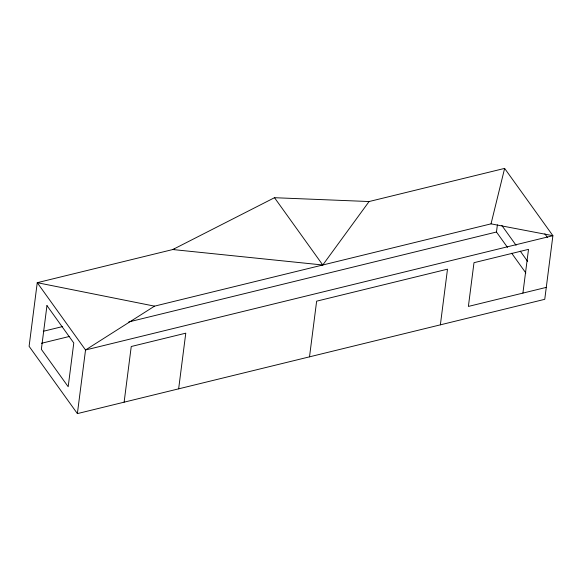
<?xml version="1.0" encoding="UTF-8"?>
<svg xmlns="http://www.w3.org/2000/svg" width="582" height="582" viewBox="0 0 582 582"><rect width="100%" height="100%" fill="white"/><g stroke="black" fill="none" stroke-linecap="round" stroke-linejoin="round"><path stroke-width="0.87" d="M369.083 201.539L322.777 264.999L172.789 249.54L274.5 197.705L369.083 201.539L504.623 168.394L552.9 235.688L544.752 299.315L77.377 413.606L85.532 349.986L37.248 282.685L174.491 249.125M124.119 402.177L131.248 346.508L185.774 333.173L178.645 388.841M309.508 356.839L316.637 301.17L447.5 269.168L440.37 324.836M507.489 247.379L496.468 232.014L497.392 224.848M522.912 293.095L528.514 249.358L473.988 262.693L468.386 306.43L546.28 287.384M491.033 223.852L552.9 235.688L85.532 349.986L154.528 306.147L491.033 223.852L504.623 168.394M43.294 331.282L62.638 326.553M41.446 343.293L69.665 336.389M128.746 321.941L496.468 232.014M154.528 306.147L37.248 282.685L29.1 346.312L77.377 413.606M544.847 233.833L547.48 237.507M501.873 225.496L516.088 245.298M520.293 251.169L527.663 261.442M511.687 253.228L525.859 272.98M274.5 197.705L322.777 264.999M46.96 305.594L41.358 349.338L68.181 386.724L73.783 342.98L46.96 305.594"/></g></svg>
